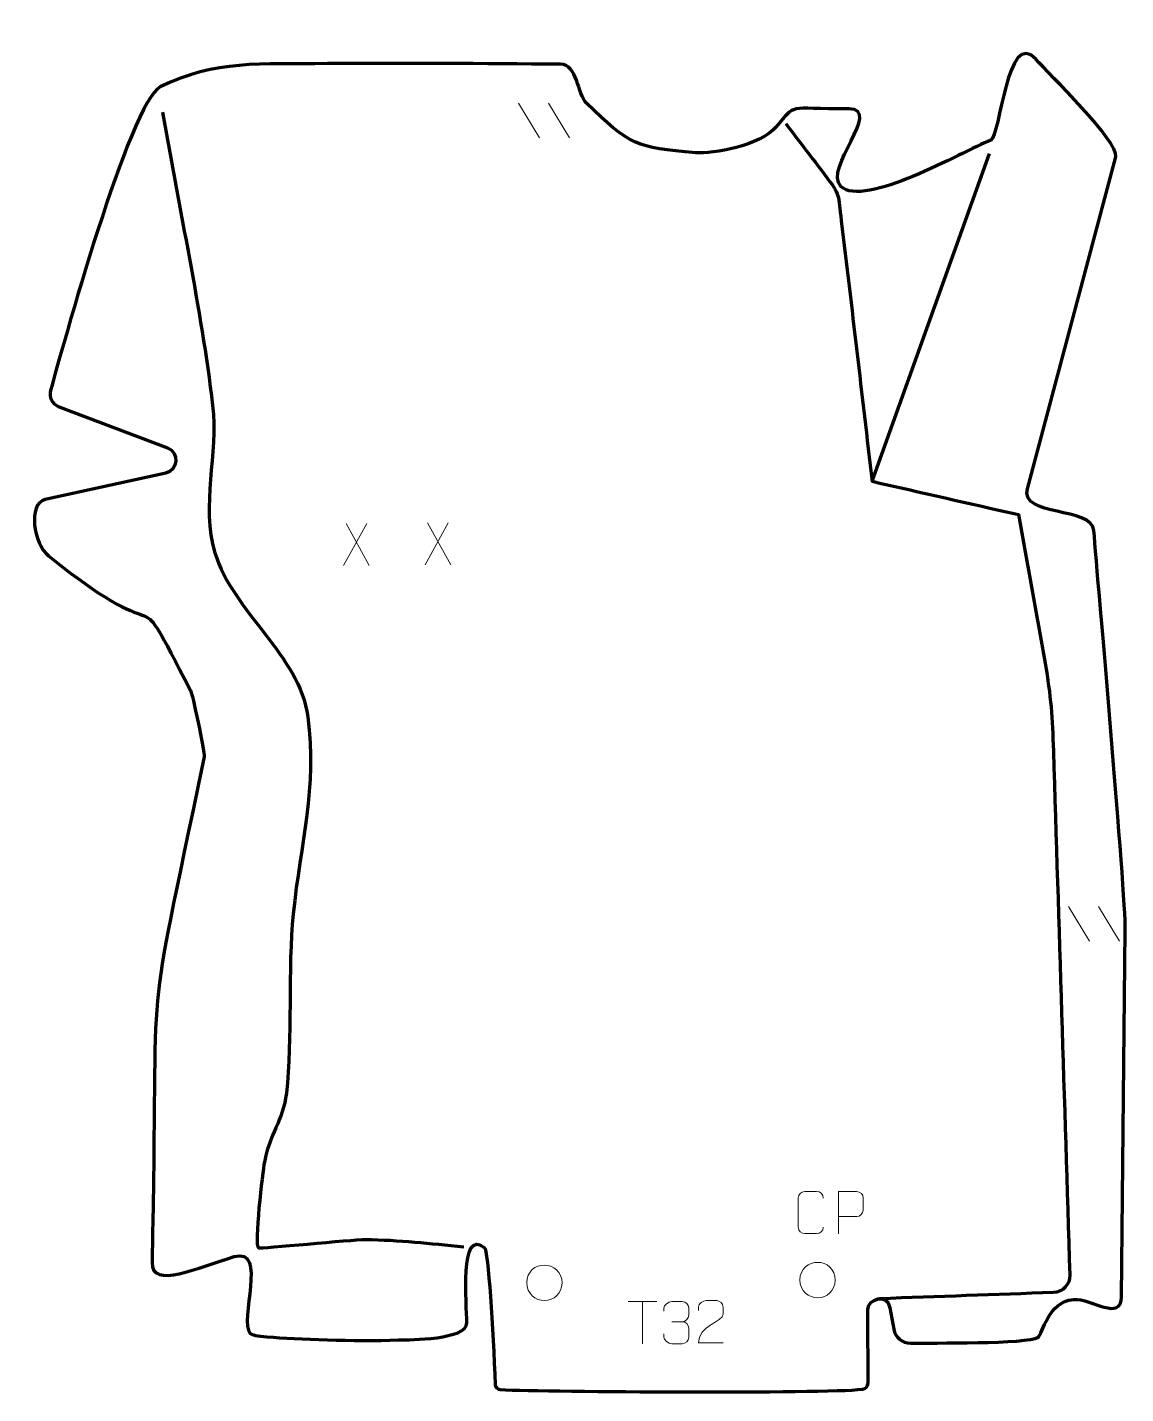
# Model space of a CAD drawing. Header units: millimetres. Extents: x 538 to 1189, y -503 to 307.
import ezdxf

# ---------------------------------------------------------------- set-up
doc = ezdxf.new("R2010")
doc.units = ezdxf.units.MM
doc.header["$MEASUREMENT"] = 0
for name, color, linetype in [('layer 1', 7, 'Continuous'), ('layer 2', 7, 'Continuous'), ('layer 3', 7, 'Continuous')]:
    doc.layers.add(name, color=color, linetype=linetype)

msp = doc.modelspace()

# ---------------------------------------------------------------- linework, layer by layer
at = {"layer": 'layer 1', "color": 250, "lineweight": 9}
for points in [[(829.2296, 262.0285), (829.2296, 262.0285), (841.5939, 241.4842), (841.5939, 241.4842)], [(846.9595, 262.0285), (846.9595, 262.0285), (859.3238, 241.4842), (859.3238, 241.4842)], [(739.2268, 12.8128), (739.2268, 12.8128), (725.4862, -12.083), (725.4862, -12.083)], [(726.9408, 12.8128), (726.9408, 12.8128), (740.6814, -12.1407), (740.6814, -12.1407)], [(787.5583, 13.2114), (787.5583, 13.2114), (773.8177, -11.6844), (773.8177, -11.6844)], [(775.2723, 13.2114), (775.2723, 13.2114), (789.0129, -11.7421), (789.0129, -11.7421)], [(1155.1964, -214.2216), (1155.1964, -214.2216), (1167.5607, -234.7659), (1167.5607, -234.7659)], [(1172.9263, -214.2216), (1172.9263, -214.2216), (1185.2906, -234.7659), (1185.2906, -234.7659)], [(894.187, -448.379), (894.187, -448.379), (911.1742, -448.379), (911.1742, -448.379)], [(902.6808, -473.309), (902.6808, -473.309), (902.6808, -448.3555), (902.6808, -448.3555)], [(920.0257, -460.285), (920.0257, -460.285), (926.2221, -460.285), (926.2221, -460.285)]]:
    msp.add_open_spline(points, degree=3, dxfattribs=at)
for points, knots in [([(1009.8094, -404.2902), (1009.6696, -406.6136), (1007.9924, -408.0932), (1005.8447, -408.104), (1005.8447, -408.104), (1003.5128, -408.1036), (1001.1809, -408.1036), (998.8494, -408.104), (998.8494, -408.104), (996.9244, -408.2094), (994.9523, -406.3249), (994.9635, -404.3076), (994.9635, -404.3076), (994.9639, -398.5375), (994.9639, -392.7678), (994.9635, -386.9985), (994.9635, -386.9985), (994.9677, -384.8604), (996.7144, -383.1412), (998.8668, -383.1547), (998.8668, -383.1547), (1001.1925, -383.1547), (1003.5186, -383.1547), (1005.8447, -383.1547), (1005.8447, -383.1547), (1007.7913, -383.1192), (1009.7827, -384.6107), (1009.8094, -387.0483)], [0, 0, 0, 0, 0.125, 0.125, 0.125, 0.125, 0.25, 0.25, 0.25, 0.25, 0.375, 0.375, 0.375, 0.375, 0.5, 0.5, 0.5, 0.5, 0.625, 0.625, 0.625, 0.625, 0.75, 0.75, 0.75, 0.75, 1, 1, 1, 1]), ([(1018.7604, -408.1084), (1018.7604, -408.1084), (1018.7604, -383.1548), (1018.7604, -383.1548), (1018.7604, -383.1548), (1022.3554, -383.1548), (1025.9507, -383.1548), (1029.5461, -383.1548), (1029.5461, -383.1548), (1031.8713, -383.1927), (1033.4287, -384.6828), (1033.4245, -387.0489), (1033.4245, -387.0489), (1033.4241, -389.0846), (1033.4241, -392.1439), (1033.4245, -394.1799), (1033.4245, -394.1799), (1033.418, -396.0553), (1031.6058, -397.9972), (1029.5962, -398.0163), (1029.5962, -398.0163), (1029.5962, -398.0163), (1018.7604, -398.0163), (1018.7604, -398.0163)], [0, 0, 0, 0, 0.14285714, 0.14285714, 0.14285714, 0.14285714, 0.28571429, 0.28571429, 0.28571429, 0.28571429, 0.42857143, 0.42857143, 0.42857143, 0.42857143, 0.57142857, 0.57142857, 0.57142857, 0.57142857, 0.71428571, 0.71428571, 0.71428571, 0.71428571, 1, 1, 1, 1]), ([(833.9989, -437.1359), (834.0696, -430.4955), (839.3436, -426.6495), (844.4989, -426.7465), (844.4989, -426.7465), (849.6542, -426.6495), (854.9282, -430.7129), (854.9989, -437.3533), (854.9989, -437.3533), (854.6287, -443.6826), (850.1868, -447.7133), (844.4989, -447.7427), (844.4989, -447.7427), (839.3436, -447.8397), (834.0696, -443.7763), (833.9989, -437.1359)], [0, 0, 0, 0, 0.2, 0.2, 0.2, 0.2, 0.4, 0.4, 0.4, 0.4, 0.6, 0.6, 0.6, 0.6, 1, 1, 1, 1]), ([(995.924, -435.491), (995.9947, -428.8506), (1001.2687, -425.0046), (1006.424, -425.1016), (1006.424, -425.1016), (1011.5793, -425.0046), (1016.8533, -429.068), (1016.924, -435.7084), (1016.924, -435.7084), (1016.5538, -442.0377), (1012.1119, -446.0684), (1006.424, -446.0978), (1006.424, -446.0978), (1001.2687, -446.1948), (995.9947, -442.1314), (995.924, -435.491)], [0, 0, 0, 0, 0.2, 0.2, 0.2, 0.2, 0.4, 0.4, 0.4, 0.4, 0.6, 0.6, 0.6, 0.6, 1, 1, 1, 1]), ([(915.316, -454.0398), (915.316, -454.0398), (915.316, -452.1826), (915.316, -452.1826), (915.316, -452.1826), (915.3017, -450.4407), (917.9662, -448.3226), (920.0253, -448.3453), (920.0253, -448.3453), (922.0894, -448.3453), (924.1534, -448.3453), (926.2171, -448.3453), (926.2171, -448.3453), (928.4116, -448.3365), (930.0099, -450.1833), (930.0543, -452.0954), (930.0543, -452.0954), (930.0539, -453.5305), (930.0539, -454.9656), (930.0543, -456.4011), (930.0543, -456.4011), (930.0057, -458.0546), (928.4031, -460.2846), (926.2048, -460.2746), (926.2048, -460.2746), (928.4085, -460.2858), (930.0165, -462.089), (930.0705, -464.1485), (930.0705, -464.1485), (930.0701, -465.9332), (930.0701, -467.7179), (930.0705, -469.503), (930.0705, -469.503), (930.0806, -471.5644), (928.0257, -473.3275), (926.2048, -473.3194), (926.2048, -473.3194), (924.1395, -473.3191), (922.0743, -473.3191), (920.0087, -473.3194), (920.0087, -473.3194), (917.8401, -473.3079), (915.3091, -470.9077), (915.2905, -469.4459), (915.2905, -469.4459), (915.2905, -469.4459), (915.2905, -467.5373), (915.2905, -467.5373)], [0, 0, 0, 0, 0.07692308, 0.07692308, 0.07692308, 0.07692308, 0.15384615, 0.15384615, 0.15384615, 0.15384615, 0.23076923, 0.23076923, 0.23076923, 0.23076923, 0.30769231, 0.30769231, 0.30769231, 0.30769231, 0.38461538, 0.38461538, 0.38461538, 0.38461538, 0.46153846, 0.46153846, 0.46153846, 0.46153846, 0.53846154, 0.53846154, 0.53846154, 0.53846154, 0.61538462, 0.61538462, 0.61538462, 0.61538462, 0.69230769, 0.69230769, 0.69230769, 0.69230769, 0.76923077, 0.76923077, 0.76923077, 0.76923077, 0.84615385, 0.84615385, 0.84615385, 0.84615385, 1, 1, 1, 1]), ([(950.4953, -472.7721), (945.5809, -472.7718), (940.6665, -472.7718), (935.7524, -472.7721), (935.7524, -472.7721), (935.7524, -462.8398), (950.4034, -460.1986), (950.4953, -455.8883), (950.4953, -455.8883), (950.495, -454.4642), (950.495, -453.0405), (950.4953, -451.6172), (950.4953, -451.6172), (950.4784, -449.5401), (948.3556, -447.8153), (946.6846, -447.798), (946.6846, -447.798), (944.6114, -447.7984), (942.5385, -447.7984), (940.4661, -447.798), (940.4661, -447.798), (938.644, -447.7815), (935.8193, -449.5736), (935.7524, -451.6672), (935.7524, -451.6672), (935.7524, -451.6672), (935.7524, -453.722), (935.7524, -453.722)], [0, 0, 0, 0, 0.125, 0.125, 0.125, 0.125, 0.25, 0.25, 0.25, 0.25, 0.375, 0.375, 0.375, 0.375, 0.5, 0.5, 0.5, 0.5, 0.625, 0.625, 0.625, 0.625, 0.75, 0.75, 0.75, 0.75, 1, 1, 1, 1])]:
    msp.add_open_spline(points, degree=3, knots=knots, dxfattribs=at)
at = {"layer": 'layer 2', "color": 230, "lineweight": 200}
msp.add_open_spline([(815.2762, -497.7095), (814.274, -465.0595), (811.2226, -418.1187), (808.8655, -416.2406), (808.8655, -416.2406), (794.0468, -404.4336), (798.4893, -450.2813), (798.566, -460.9685), (798.566, -460.9685), (798.6385, -471.0715), (764.7543, -470.9), (758.1028, -471.12), (758.1028, -471.12), (731.1664, -472.0109), (698.4364, -470.7102), (680.0385, -469.2435), (680.0385, -469.2435), (674.5643, -468.8071), (670.9442, -468.145), (670.0578, -467.1852), (670.0578, -467.1852), (663.2063, -459.767), (680.7138, -415.8641), (660.72, -421.7103), (660.72, -421.7103), (639.1725, -428.0108), (611.616, -441.3183), (611.9688, -425.1172), (611.9688, -425.1172), (616.1626, -232.5379), (606.0655, -304.3747), (642.7932, -125.4591), (642.7932, -125.4591), (643.423, -122.391), (635.4708, -87.3338), (634.8498, -86.1539), (634.8498, -86.1539), (595.666, -11.7014), (628.742, -69.368), (550.5034, -6.2715), (550.5034, -6.2715), (541.8938, 0.6718), (538.0474, 24.6749), (548.5558, 26.9654), (548.5558, 26.9654), (548.5558, 26.9654), (620.1768, 42.5767), (620.1768, 42.5767), (620.1768, 42.5767), (627.3336, 44.1367), (628.2025, 54.9644), (621.1791, 57.6358), (621.1791, 57.6358), (621.1791, 57.6358), (556.3875, 82.279), (556.3875, 82.279), (556.3875, 82.279), (552.6351, 83.7062), (550.766, 87.8557), (551.8188, 91.73), (551.8188, 91.73), (557.8194, 113.8122), (598.8422, 262.7416), (616.8279, 271.5613), (616.8279, 271.5613), (649.7515, 287.7067), (675.8469, 284.9777), (715.8904, 285.3965), (715.8904, 285.3965), (761.6341, 285.8749), (808.3312, 285.337), (854.1045, 285.0745), (854.1045, 285.0745), (864.2747, 285.0162), (863.9026, 267.4758), (869.4831, 262.0016), (869.4831, 262.0016), (894.8506, 237.1171), (898.8858, 235.5217), (934.2491, 232.5547), (934.2491, 232.5547), (944.2714, 231.7138), (972.3836, 236.7856), (981.8279, 247.916), (981.8279, 247.916), (993.7991, 262.0242), (987.2734, 258.5854), (1025.127, 258.5854), (1025.127, 258.5854), (1045.433, 258.5854), (1009.4633, 223.2098), (1020.2685, 212.6346), (1020.2685, 212.6346), (1033.6882, 199.5009), (1091.6986, 232.8624), (1109.0172, 240.0775), (1109.0172, 240.0775), (1114.5957, 242.4016), (1118.7234, 306.9292), (1135.7756, 288.0464), (1135.7756, 288.0464), (1143.3042, 279.7096), (1185.3582, 238.7681), (1183.0887, 230.2252), (1183.0887, 230.2252), (1183.0887, 230.2252), (1130.819, 33.4654), (1130.819, 33.4654), (1130.819, 33.4654), (1126.3297, 16.5658), (1168.9998, 23.0973), (1170.1812, 8.4476), (1170.1812, 8.4476), (1172.5629, -21.0814), (1189.0073, -206.5477), (1188.7853, -228.4068), (1188.7853, -228.4068), (1188.7853, -228.4068), (1186.598, -445.4739), (1186.598, -445.4739), (1186.598, -445.4739), (1186.4475, -460.4205), (1168.8569, -446.4548), (1158.1169, -447.0421), (1158.1169, -447.0421), (1142.8994, -448.5103), (1139.805, -467.6935), (1137.0923, -469.5081), (1137.0923, -469.5081), (1131.0236, -473.5678), (1073.0244, -472.7937), (1061.5036, -472.9345), (1061.5036, -472.9345), (1056.548, -473.004), (1052.3544, -469.524), (1051.5095, -464.6402), (1051.5095, -464.6402), (1051.5095, -464.6402), (1049.3292, -452.0378), (1049.3292, -452.0378), (1049.3292, -452.0378), (1047.7125, -442.691), (1036.2763, -447.1945), (1036.2197, -452.7779), (1036.2197, -452.7779), (1036.0687, -467.6267), (1036.4612, -482.2076), (1036.3388, -496.7836), (1036.3388, -496.7836), (1036.3259, -498.3298), (1034.8723, -500.1469), (1033.0805, -500.3352), (1033.0805, -500.3352), (1008.2394, -502.9452), (847.6392, -501.8269), (818.3402, -500.5338), (818.3402, -500.5338), (817.2052, -500.4838), (815.3109, -498.8408), (815.2762, -497.7095)], degree=3, knots=[0, 0, 0, 0, 0.02439024, 0.02439024, 0.02439024, 0.02439024, 0.04878049, 0.04878049, 0.04878049, 0.04878049, 0.07317073, 0.07317073, 0.07317073, 0.07317073, 0.09756098, 0.09756098, 0.09756098, 0.09756098, 0.12195122, 0.12195122, 0.12195122, 0.12195122, 0.14634146, 0.14634146, 0.14634146, 0.14634146, 0.17073171, 0.17073171, 0.17073171, 0.17073171, 0.19512195, 0.19512195, 0.19512195, 0.19512195, 0.2195122, 0.2195122, 0.2195122, 0.2195122, 0.24390244, 0.24390244, 0.24390244, 0.24390244, 0.26829268, 0.26829268, 0.26829268, 0.26829268, 0.29268293, 0.29268293, 0.29268293, 0.29268293, 0.31707317, 0.31707317, 0.31707317, 0.31707317, 0.34146341, 0.34146341, 0.34146341, 0.34146341, 0.36585366, 0.36585366, 0.36585366, 0.36585366, 0.3902439, 0.3902439, 0.3902439, 0.3902439, 0.41463415, 0.41463415, 0.41463415, 0.41463415, 0.43902439, 0.43902439, 0.43902439, 0.43902439, 0.46341463, 0.46341463, 0.46341463, 0.46341463, 0.48780488, 0.48780488, 0.48780488, 0.48780488, 0.51219512, 0.51219512, 0.51219512, 0.51219512, 0.53658537, 0.53658537, 0.53658537, 0.53658537, 0.56097561, 0.56097561, 0.56097561, 0.56097561, 0.58536585, 0.58536585, 0.58536585, 0.58536585, 0.6097561, 0.6097561, 0.6097561, 0.6097561, 0.63414634, 0.63414634, 0.63414634, 0.63414634, 0.65853659, 0.65853659, 0.65853659, 0.65853659, 0.68292683, 0.68292683, 0.68292683, 0.68292683, 0.70731707, 0.70731707, 0.70731707, 0.70731707, 0.73170732, 0.73170732, 0.73170732, 0.73170732, 0.75609756, 0.75609756, 0.75609756, 0.75609756, 0.7804878, 0.7804878, 0.7804878, 0.7804878, 0.80487805, 0.80487805, 0.80487805, 0.80487805, 0.82926829, 0.82926829, 0.82926829, 0.82926829, 0.85365854, 0.85365854, 0.85365854, 0.85365854, 0.87804878, 0.87804878, 0.87804878, 0.87804878, 0.90243902, 0.90243902, 0.90243902, 0.90243902, 0.92682927, 0.92682927, 0.92682927, 0.92682927, 0.95121951, 0.95121951, 0.95121951, 0.95121951, 1, 1, 1, 1], dxfattribs=at)
at = {"layer": 'layer 3', "color": 142, "lineweight": 200}
for points in [[(618.1919, 256.5817), (628.0697, 198.7261), (640.8944, 141.2971), (647.8252, 83.015), (647.8252, 83.015), (651.2694, 54.0523), (640.7187, 23.4214), (649.2363, -4.4739), (649.2363, -4.4739), (660.1236, -40.1299), (699.3852, -64.8809), (704.2697, -101.8406), (704.2697, -101.8406), (709.7795, -143.532), (699.9819, -176.5032), (695.6235, -218.6144), (695.6235, -218.6144), (692.2672, -251.0435), (695.2944, -292.6262), (691.5697, -324.7963), (691.5697, -324.7963), (689.7011, -340.9347), (681.4067, -349.7313), (678.5169, -365.7185), (678.5169, -365.7185), (677.5349, -371.1511), (672.2332, -415.495), (674.9891, -416.5186), (674.9891, -416.5186), (676.4067, -417.0451), (730.8456, -411.5353), (738.1553, -411.5798), (738.1553, -411.5798), (758.8682, -411.7061), (776.0015, -414.0345), (796.6975, -415.813)], [(987.5712, 249.8537), (995.2749, 239.7593), (1002.9786, 229.6648), (1010.6821, 219.5704), (1010.6821, 219.5704), (1020.2525, 207.0305), (1018.4915, 207.9411), (1020.429, 192.2186), (1020.429, 192.2186), (1026.7745, 140.7306), (1032.6325, 89.2948), (1038.7241, 37.8341), (1038.7241, 37.8341), (1067.6519, 31.2489), (1096.5797, 24.6637), (1125.5075, 18.0785), (1125.5075, 18.0785), (1130.7373, -11.2464), (1135.9674, -40.5713), (1141.1973, -69.8961), (1141.1973, -69.8961), (1144.6699, -89.3687), (1145.5622, -102.2613), (1146.18, -122.0333), (1146.18, -122.0333), (1149.416, -225.5877), (1152.6521, -329.1426), (1155.8881, -432.6969), (1155.8881, -432.6969), (1156.0597, -438.187), (1151.7373, -442.8079), (1146.2481, -443.0029), (1146.2481, -443.0029), (1111.8873, -444.2237), (1077.5262, -445.4447), (1043.1654, -446.6656)]]:
    msp.add_open_spline(points, degree=3, knots=[0, 0, 0, 0, 0.1, 0.1, 0.1, 0.1, 0.2, 0.2, 0.2, 0.2, 0.3, 0.3, 0.3, 0.3, 0.4, 0.4, 0.4, 0.4, 0.5, 0.5, 0.5, 0.5, 0.6, 0.6, 0.6, 0.6, 0.7, 0.7, 0.7, 0.7, 0.8, 0.8, 0.8, 0.8, 1, 1, 1, 1], dxfattribs=at)
msp.add_open_spline([(1038.7241, 37.8341), (1038.7241, 37.8341), (1108.264, 232.0817), (1108.264, 232.0817)], degree=3, dxfattribs=at)

doc.saveas('drawing.dxf')
